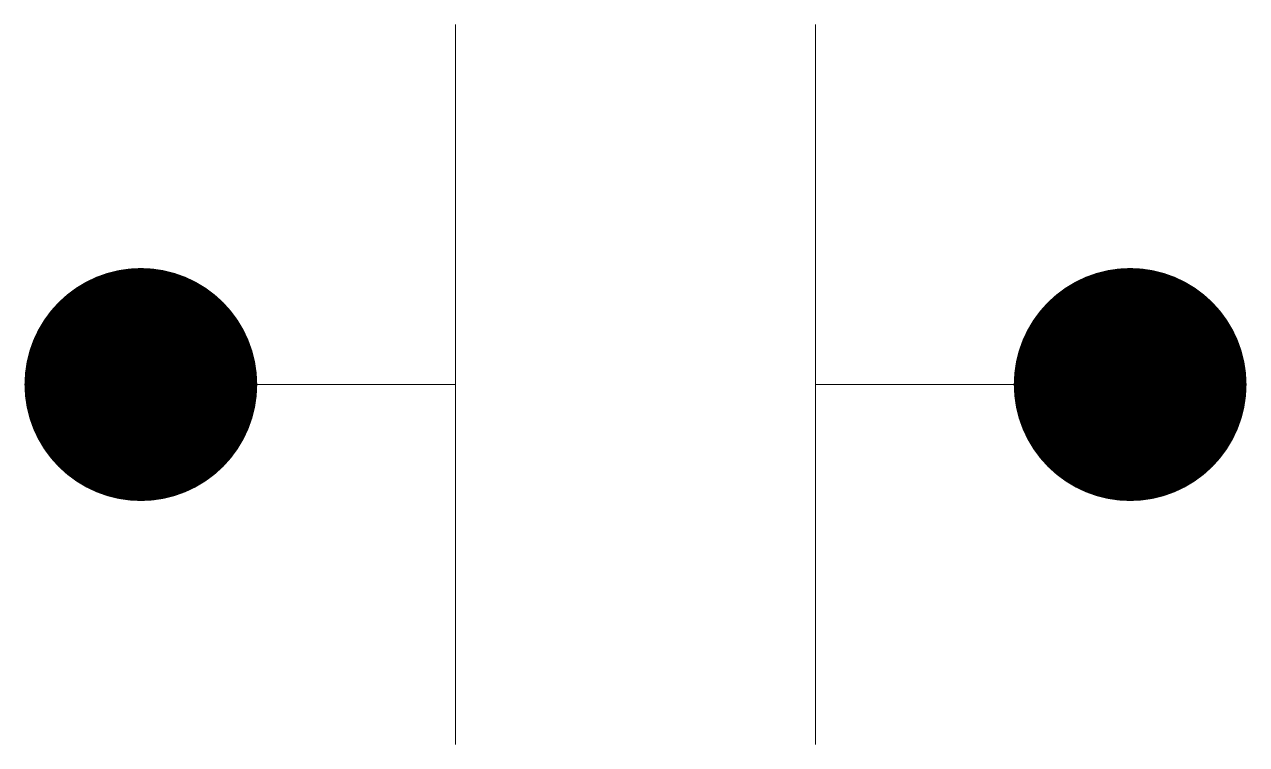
# Paper-space layout 'Layout1' of a CAD drawing. Header units: inches. Extents: x 0.4 to 21.8, y -0.6 to 12.
import ezdxf

# ---------------------------------------------------------------- set-up
doc = ezdxf.new("R2010")
doc.units = ezdxf.units.IN
doc.header["$MEASUREMENT"] = 0
doc.layers.add('Wiring', color=7, linetype='Continuous', lineweight=5)

psp = doc.layouts.get("Layout1")

# ---------------------------------------------------------------- linework, layer by layer
at = {"layer": 'Wiring'}
for p, q in [((7.969, 11.978), (7.969, -0.577)), ((14.246, 11.978), (14.246, -0.577)), ((7.969, 5.7), (7.969, 8.839)), ((2.476, 5.7), (7.969, 5.7)), ((14.246, 5.7), (19.739, 5.7))]:
    psp.add_line(p, q, dxfattribs=at)
at = {"layer": 'Wiring', "const_width": 2.031}
for points in [[(3.492, 5.7, 1), (1.461, 5.7, 1)], [(20.754, 5.7, 1), (18.723, 5.7, 1)]]:
    psp.add_lwpolyline(points, format="xyb", close=True, dxfattribs=at)

doc.saveas('drawing.dxf')
